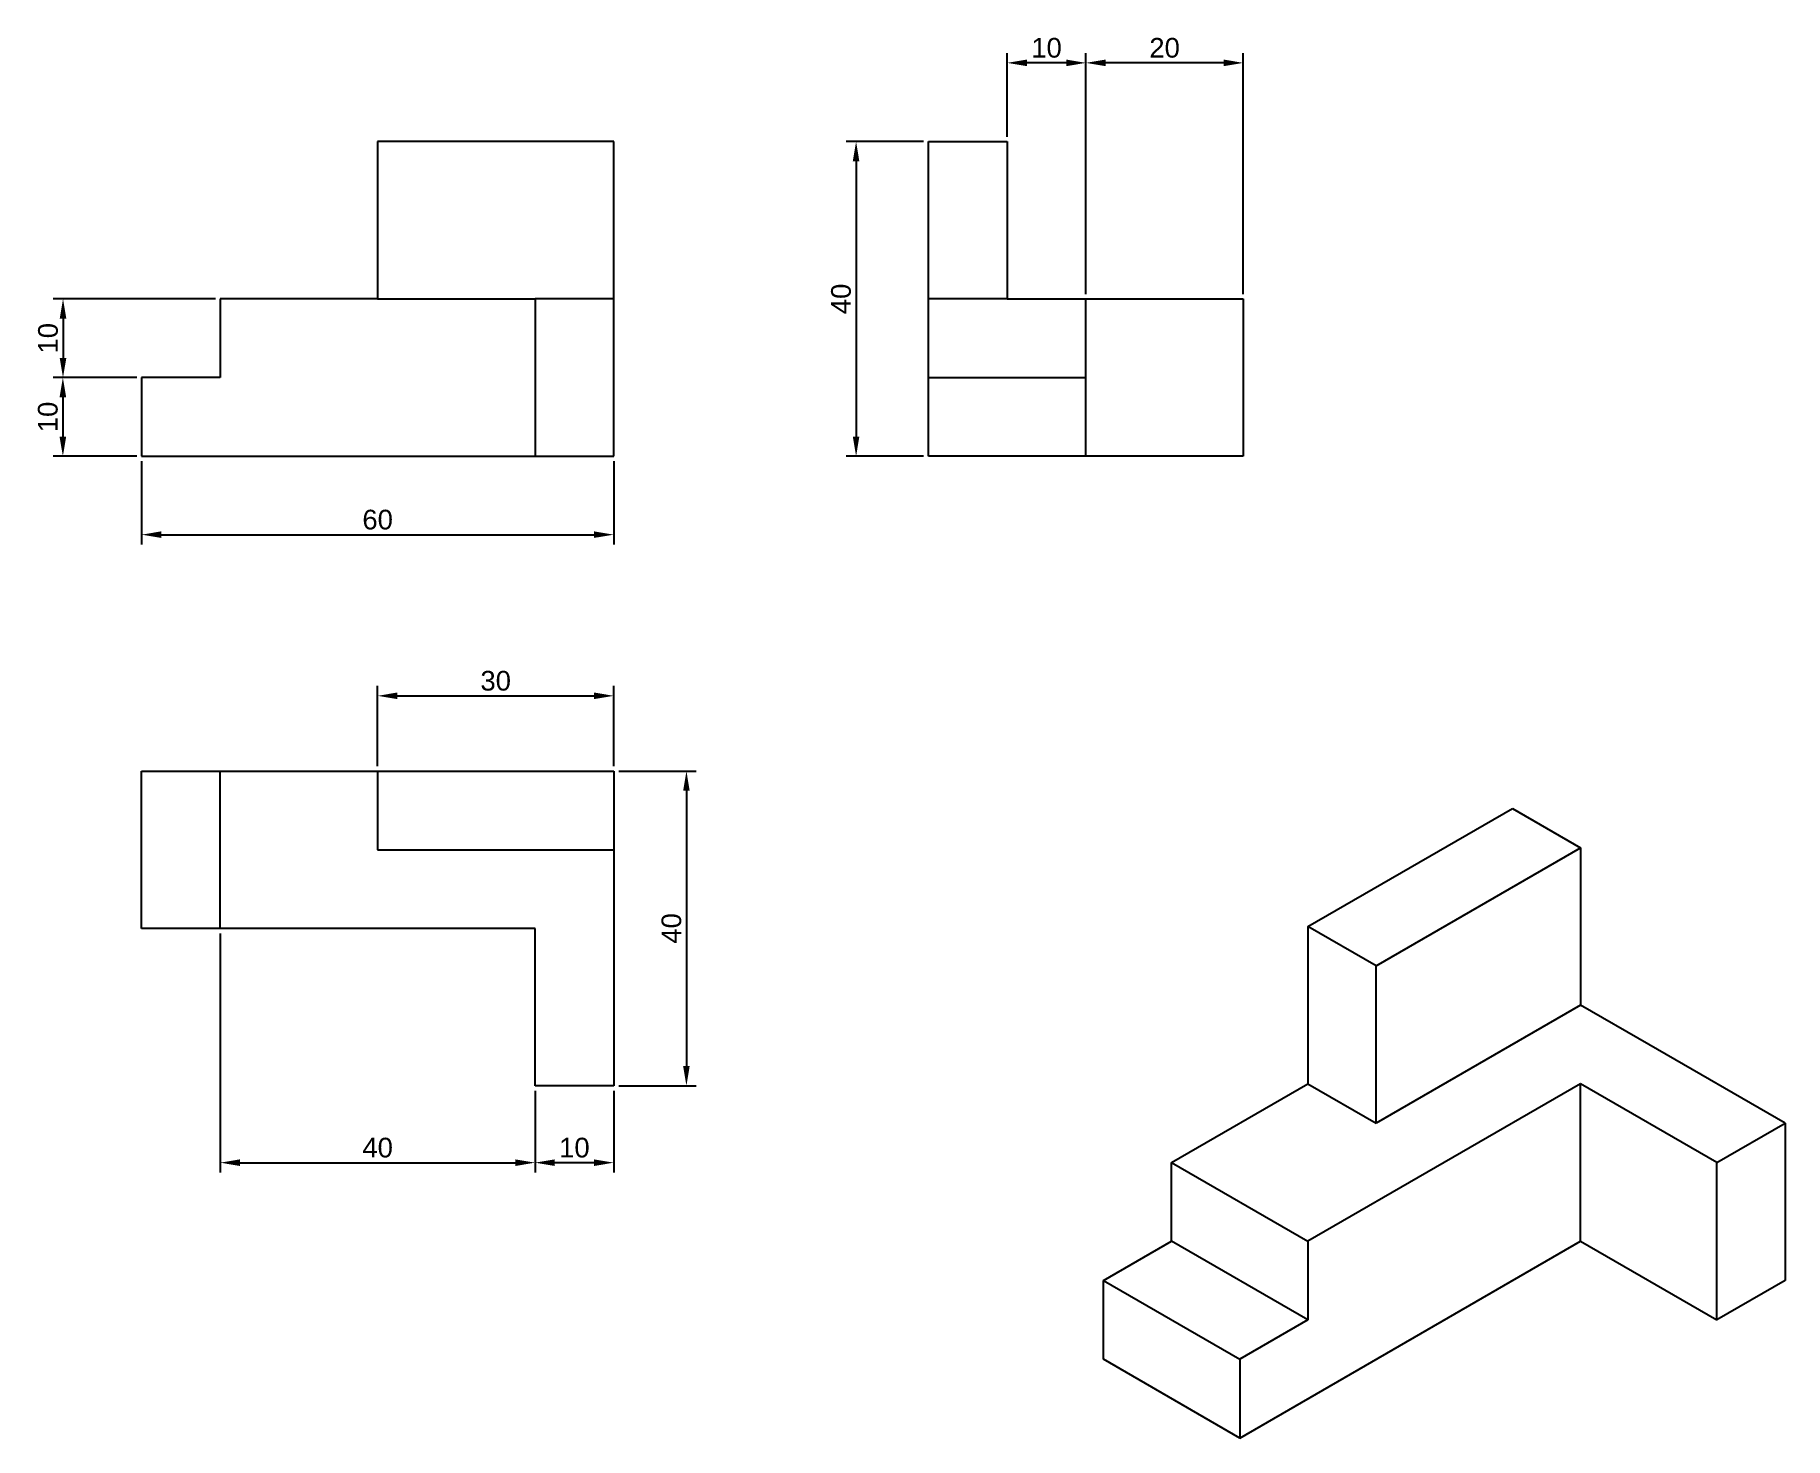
# Model space of a CAD drawing. Header units: millimetres. Extents: x 237 to 459, y 125 to 304.
import ezdxf

# ---------------------------------------------------------------- set-up
doc = ezdxf.new("R2010")
doc.units = ezdxf.units.MM
doc.layers.add('Cota', color=172, linetype='Continuous')
doc.styles.get("Standard").update_dxf_attribs({"font": 'arial.ttf'})
doc.dimstyles.new('ISO-25', dxfattribs={"dimtxt": 2.5, "dimasz": 2.5, "dimexe": 1.25, "dimexo": 0.625, "dimtad": 1, "dimtxsty": 'Standard', "dimcen": 2.5, "dimadec": 0, "dimazin": 0, "dimtfac": 1, "dimtmove": 0, "dimatfit": 3, "dimfxl": 1, "dimarcsym": 0})

# ---------------------------------------------------------------- blocks, each defined once
blk = doc.blocks.new('*D22')
at = {"layer": 'Cota', "color": 0, "lineweight": -2, "transparency": 16777216}
for p, q in [((349.66, 290.1), (339.83, 290.1)), ((341.08, 287.6), (341.08, 252.6)), ((349.66, 250.1), (339.83, 250.1))]:
    blk.add_line(p, q, dxfattribs=at)
at = {"layer": 'Cota', "color": 0, "transparency": 16777216}
for points in [[(340.66, 287.6), (341.49, 287.6), (341.08, 290.1)], [(340.66, 252.6), (341.49, 252.6), (341.08, 250.1)]]:
    blk.add_solid(points, dxfattribs=at)
at = {"layer": 'Defpoints', "color": 0, "transparency": 16777216}
for p in [(350.28, 290.1), (341.08, 250.1), (350.28, 250.1)]:
    blk.add_point(p, dxfattribs=at)
at = {"layer": 'Cota', "color": 0, "transparency": 16777216, "insert": (339.17, 270.1), "char_height": 2.5, "attachment_point": 5, "rotation": 90}
blk.add_mtext('40', dxfattribs=at)
blk = doc.blocks.new('*D23')
at = {"layer": 'Cota', "color": 0, "lineweight": -2, "transparency": 16777216}
for p, q in [((249.66, 260.1), (239.03, 260.1)), ((240.28, 257.6), (240.28, 252.6)), ((249.66, 250.1), (239.03, 250.1))]:
    blk.add_line(p, q, dxfattribs=at)
at = {"layer": 'Cota', "color": 0, "transparency": 16777216}
for points in [[(239.86, 257.6), (240.7, 257.6), (240.28, 260.1)], [(239.86, 252.6), (240.7, 252.6), (240.28, 250.1)]]:
    blk.add_solid(points, dxfattribs=at)
at = {"layer": 'Defpoints', "color": 0, "transparency": 16777216}
for p in [(250.28, 260.1), (240.28, 250.1), (250.28, 250.1)]:
    blk.add_point(p, dxfattribs=at)
at = {"layer": 'Cota', "color": 0, "transparency": 16777216, "insert": (238.38, 255.1), "char_height": 2.5, "attachment_point": 5, "rotation": 90}
blk.add_mtext('10', dxfattribs=at)
blk = doc.blocks.new('*D24')
at = {"layer": 'Cota', "color": 0, "lineweight": -2, "transparency": 16777216}
for p, q in [((259.66, 270.1), (239.05, 270.1)), ((240.3, 267.6), (240.3, 262.6)), ((249.66, 260.1), (239.05, 260.1))]:
    blk.add_line(p, q, dxfattribs=at)
at = {"layer": 'Cota', "color": 0, "transparency": 16777216}
for points in [[(239.88, 267.6), (240.72, 267.6), (240.3, 270.1)], [(239.88, 262.6), (240.72, 262.6), (240.3, 260.1)]]:
    blk.add_solid(points, dxfattribs=at)
at = {"layer": 'Defpoints', "color": 0, "transparency": 16777216}
for p in [(260.28, 270.1), (240.3, 260.1), (250.28, 260.1)]:
    blk.add_point(p, dxfattribs=at)
at = {"layer": 'Cota', "color": 0, "transparency": 16777216, "insert": (238.4, 265.1), "char_height": 2.5, "attachment_point": 5, "rotation": 90}
blk.add_mtext('10', dxfattribs=at)
blk = doc.blocks.new('*D29')
at = {"layer": 'Cota', "color": 0, "lineweight": -2, "transparency": 16777216}
for p, q in [((300.28, 169.47), (300.28, 159.08)), ((310.28, 169.47), (310.28, 159.08)), ((307.78, 160.33), (302.78, 160.33))]:
    blk.add_line(p, q, dxfattribs=at)
at = {"layer": 'Cota', "color": 0, "transparency": 16777216}
for points in [[(302.78, 160.75), (302.78, 159.91), (300.28, 160.33)], [(307.78, 160.75), (307.78, 159.91), (310.28, 160.33)]]:
    blk.add_solid(points, dxfattribs=at)
at = {"layer": 'Defpoints', "color": 0, "transparency": 16777216}
for p in [(300.28, 170.1), (310.28, 170.1), (300.28, 160.33)]:
    blk.add_point(p, dxfattribs=at)
at = {"layer": 'Cota', "color": 0, "transparency": 16777216, "insert": (305.28, 162.23), "char_height": 2.5, "attachment_point": 5}
blk.add_mtext('10', dxfattribs=at)
blk = doc.blocks.new('*D30')
at = {"layer": 'Cota', "color": 0, "lineweight": -2, "transparency": 16777216}
for p, q in [((260.28, 189.47), (260.28, 159.08)), ((300.28, 169.47), (300.28, 159.08)), ((262.78, 160.33), (297.78, 160.33))]:
    blk.add_line(p, q, dxfattribs=at)
at = {"layer": 'Cota', "color": 0, "transparency": 16777216}
for points in [[(262.78, 160.75), (262.78, 159.91), (260.28, 160.33)], [(297.78, 160.75), (297.78, 159.91), (300.28, 160.33)]]:
    blk.add_solid(points, dxfattribs=at)
at = {"layer": 'Defpoints', "color": 0, "transparency": 16777216}
for p in [(260.28, 190.1), (300.28, 170.1), (300.28, 160.33)]:
    blk.add_point(p, dxfattribs=at)
at = {"layer": 'Cota', "color": 0, "transparency": 16777216, "insert": (280.28, 162.23), "char_height": 2.5, "attachment_point": 5}
blk.add_mtext('40', dxfattribs=at)
blk = doc.blocks.new('*D31')
at = {"layer": 'Cota', "color": 0, "lineweight": -2, "transparency": 16777216}
for p, q in [((250.28, 249.47), (250.28, 238.89)), ((310.28, 249.47), (310.28, 238.89)), ((252.78, 240.14), (307.78, 240.14))]:
    blk.add_line(p, q, dxfattribs=at)
at = {"layer": 'Cota', "color": 0, "transparency": 16777216}
for points in [[(252.78, 240.56), (252.78, 239.73), (250.28, 240.14)], [(307.78, 240.56), (307.78, 239.73), (310.28, 240.14)]]:
    blk.add_solid(points, dxfattribs=at)
at = {"layer": 'Defpoints', "color": 0, "transparency": 16777216}
for p in [(250.28, 250.1), (310.28, 250.1), (310.28, 240.14)]:
    blk.add_point(p, dxfattribs=at)
at = {"layer": 'Cota', "color": 0, "transparency": 16777216, "insert": (280.28, 242.04), "char_height": 2.5, "attachment_point": 5}
blk.add_mtext('60', dxfattribs=at)
blk = doc.blocks.new('*D32')
at = {"layer": 'Cota', "color": 0, "lineweight": -2, "transparency": 16777216}
for p, q in [((280.28, 210.72), (280.28, 220.91)), ((310.28, 210.72), (310.28, 220.91)), ((282.78, 219.66), (307.78, 219.66))]:
    blk.add_line(p, q, dxfattribs=at)
at = {"layer": 'Cota', "color": 0, "transparency": 16777216}
for points in [[(282.78, 220.08), (282.78, 219.24), (280.28, 219.66)], [(307.78, 220.08), (307.78, 219.24), (310.28, 219.66)]]:
    blk.add_solid(points, dxfattribs=at)
at = {"layer": 'Defpoints', "color": 0, "transparency": 16777216}
for p in [(310.28, 219.66), (280.28, 210.1), (310.28, 210.1)]:
    blk.add_point(p, dxfattribs=at)
at = {"layer": 'Cota', "color": 0, "transparency": 16777216, "insert": (295.28, 221.56), "char_height": 2.5, "attachment_point": 5}
blk.add_mtext('30', dxfattribs=at)
blk = doc.blocks.new('*D34')
at = {"layer": 'Cota', "color": 0, "lineweight": -2, "transparency": 16777216}
for p, q in [((310.91, 210.1), (320.77, 210.1)), ((319.52, 207.6), (319.52, 172.6)), ((310.91, 170.1), (320.77, 170.1))]:
    blk.add_line(p, q, dxfattribs=at)
at = {"layer": 'Cota', "color": 0, "transparency": 16777216}
for points in [[(319.1, 207.6), (319.93, 207.6), (319.52, 210.1)], [(319.1, 172.6), (319.93, 172.6), (319.52, 170.1)]]:
    blk.add_solid(points, dxfattribs=at)
at = {"layer": 'Defpoints', "color": 0, "transparency": 16777216}
for p in [(310.28, 210.1), (310.28, 170.1), (319.52, 170.1)]:
    blk.add_point(p, dxfattribs=at)
at = {"layer": 'Cota', "color": 0, "transparency": 16777216, "insert": (317.62, 190.1), "char_height": 2.5, "attachment_point": 5, "rotation": 90}
blk.add_mtext('40', dxfattribs=at)
blk = doc.blocks.new('*D36')
at = {"layer": 'Cota', "color": 0, "lineweight": -2, "transparency": 16777216}
for p, q in [((360.28, 290.72), (360.28, 301.35)), ((370.28, 270.72), (370.28, 301.35)), ((367.78, 300.1), (362.78, 300.1))]:
    blk.add_line(p, q, dxfattribs=at)
at = {"layer": 'Cota', "color": 0, "transparency": 16777216}
for points in [[(362.78, 300.52), (362.78, 299.68), (360.28, 300.1)], [(367.78, 300.52), (367.78, 299.68), (370.28, 300.1)]]:
    blk.add_solid(points, dxfattribs=at)
at = {"layer": 'Defpoints', "color": 0, "transparency": 16777216}
for p in [(360.28, 300.1), (360.28, 290.1), (370.28, 270.1)]:
    blk.add_point(p, dxfattribs=at)
at = {"layer": 'Cota', "color": 0, "transparency": 16777216, "insert": (365.28, 302), "char_height": 2.5, "attachment_point": 5}
blk.add_mtext('10', dxfattribs=at)
blk = doc.blocks.new('*D37')
at = {"layer": 'Cota', "color": 0, "lineweight": -2, "transparency": 16777216}
for p, q in [((370.28, 270.72), (370.28, 301.35)), ((390.28, 270.72), (390.28, 301.35)), ((387.78, 300.1), (372.78, 300.1))]:
    blk.add_line(p, q, dxfattribs=at)
at = {"layer": 'Cota', "color": 0, "transparency": 16777216}
for points in [[(372.78, 300.52), (372.78, 299.68), (370.28, 300.1)], [(387.78, 300.52), (387.78, 299.68), (390.28, 300.1)]]:
    blk.add_solid(points, dxfattribs=at)
at = {"layer": 'Defpoints', "color": 0, "transparency": 16777216}
for p in [(370.28, 300.1), (370.28, 270.1), (390.28, 270.1)]:
    blk.add_point(p, dxfattribs=at)
at = {"layer": 'Cota', "color": 0, "transparency": 16777216, "insert": (380.28, 302), "char_height": 2.5, "attachment_point": 5}
blk.add_mtext('20', dxfattribs=at)

msp = doc.modelspace()

# ---------------------------------------------------------------- linework, layer by layer
for p, q in [((310.281, 290.1), (280.281, 290.1)), ((280.281, 290.1), (280.281, 270.1)), ((310.281, 270.1), (310.281, 290.1)), ((350.281, 270.1), (350.281, 290.1)), ((350.281, 290.1), (360.281, 290.1)), ((360.281, 290.1), (360.281, 270.1)), ((280.281, 270.1), (260.281, 270.1)), ((260.281, 270.1), (260.281, 260.1)), ((280.281, 270.1), (300.281, 270.1)), ((310.281, 270.1), (300.281, 270.1)), ((300.281, 270.1), (300.281, 250.1)), ((310.281, 250.1), (310.281, 270.1)), ((350.281, 250.1), (350.281, 270.1)), ((360.281, 270.1), (350.281, 270.1)), ((360.281, 270.1), (390.281, 270.1)), ((370.281, 250.1), (370.281, 270.1)), ((390.281, 270.1), (390.281, 250.1)), ((260.281, 260.1), (250.281, 260.1)), ((250.281, 260.1), (250.281, 250.1)), ((350.281, 260.1), (370.281, 260.1)), ((250.281, 250.1), (310.281, 250.1)), ((390.281, 250.1), (350.281, 250.1)), ((250.281, 210.1), (310.281, 210.1)), ((250.281, 190.1), (250.281, 210.1)), ((260.281, 190.1), (260.281, 210.1)), ((280.281, 210.1), (280.281, 200.1)), ((310.281, 210.1), (310.281, 170.1)), ((398.496, 190.34), (424.477, 205.34)), ((424.477, 205.34), (433.137, 200.34)), ((407.156, 185.34), (433.137, 200.34)), ((433.137, 200.34), (433.137, 180.34)), ((280.281, 200.1), (310.281, 200.1)), ((300.281, 190.1), (250.281, 190.1)), ((300.281, 170.1), (300.281, 190.1)), ((407.156, 185.34), (398.496, 190.34)), ((398.496, 190.34), (398.496, 170.34)), ((407.156, 165.34), (407.156, 185.34)), ((433.137, 180.34), (407.156, 165.34)), ((441.797, 175.34), (433.137, 180.34)), ((459.118, 165.34), (441.797, 175.34)), ((310.281, 170.1), (300.281, 170.1)), ((381.175, 160.34), (398.496, 170.34)), ((433.137, 170.34), (398.496, 150.34)), ((398.496, 170.34), (407.156, 165.34)), ((433.137, 150.34), (433.137, 170.34)), ((450.457, 160.34), (433.137, 170.34)), ((450.457, 160.34), (459.118, 165.34)), ((459.118, 165.34), (459.118, 145.34)), ((381.175, 150.34), (381.175, 160.34)), ((381.175, 160.34), (398.496, 150.34)), ((450.457, 140.34), (450.457, 160.34)), ((372.515, 145.34), (381.175, 150.34)), ((398.496, 140.34), (381.175, 150.34)), ((389.836, 125.34), (433.137, 150.34)), ((398.496, 150.34), (398.496, 140.34)), ((433.137, 150.34), (450.457, 140.34)), ((372.515, 135.34), (372.515, 145.34)), ((372.515, 145.34), (389.836, 135.34)), ((459.118, 145.34), (450.457, 140.34)), ((398.496, 140.34), (389.836, 135.34)), ((389.836, 125.34), (372.515, 135.34)), ((389.836, 135.34), (389.836, 125.34))]:
    msp.add_line(p, q)

# ---------------------------------------------------------------- dimensions: what is measured, and where the dimension line sits
at = {"layer": 'Cota'}
for base, p1, p2, picture, middle in [((360.281, 300.1), (370.281, 270.1), (360.281, 290.1), '*D36', (365.281, 302.001)), ((370.281, 300.1), (390.281, 270.1), (370.281, 270.1), '*D37', (380.281, 302.001)), ((310.281, 240.142), (250.281, 250.1), (310.281, 250.1), '*D31', (280.281, 242.043)), ((310.281, 219.659), (280.281, 210.1), (310.281, 210.1), '*D32', (295.281, 221.561)), ((300.281, 160.331), (260.281, 190.1), (300.281, 170.1), '*D30', (280.281, 162.232)), ((300.281, 160.331), (310.281, 170.1), (300.281, 170.1), '*D29', (305.281, 162.232))]:
    dim = msp.add_linear_dim(base=base, p1=p1, p2=p2, dimstyle='ISO-25', dxfattribs=at)
    dim.commit()
    dim.dimension.update_dxf_attribs({"geometry": picture, "text_midpoint": middle})
for base, p1, p2, picture, middle in [((341.076, 250.1), (350.281, 290.1), (350.281, 250.1), '*D22', (339.174, 270.1)), ((240.301, 260.1), (260.281, 270.1), (250.281, 260.1), '*D24', (238.4, 265.1)), ((240.281, 250.1), (250.281, 260.1), (250.281, 250.1), '*D23', (238.38, 255.1)), ((319.518, 170.1), (310.281, 210.1), (310.281, 170.1), '*D34', (317.616, 190.1))]:
    dim = msp.add_linear_dim(base=base, p1=p1, p2=p2, angle=90, dimstyle='ISO-25', dxfattribs=at)
    dim.commit()
    dim.dimension.update_dxf_attribs({"geometry": picture, "text_midpoint": middle})

doc.saveas('drawing.dxf')
